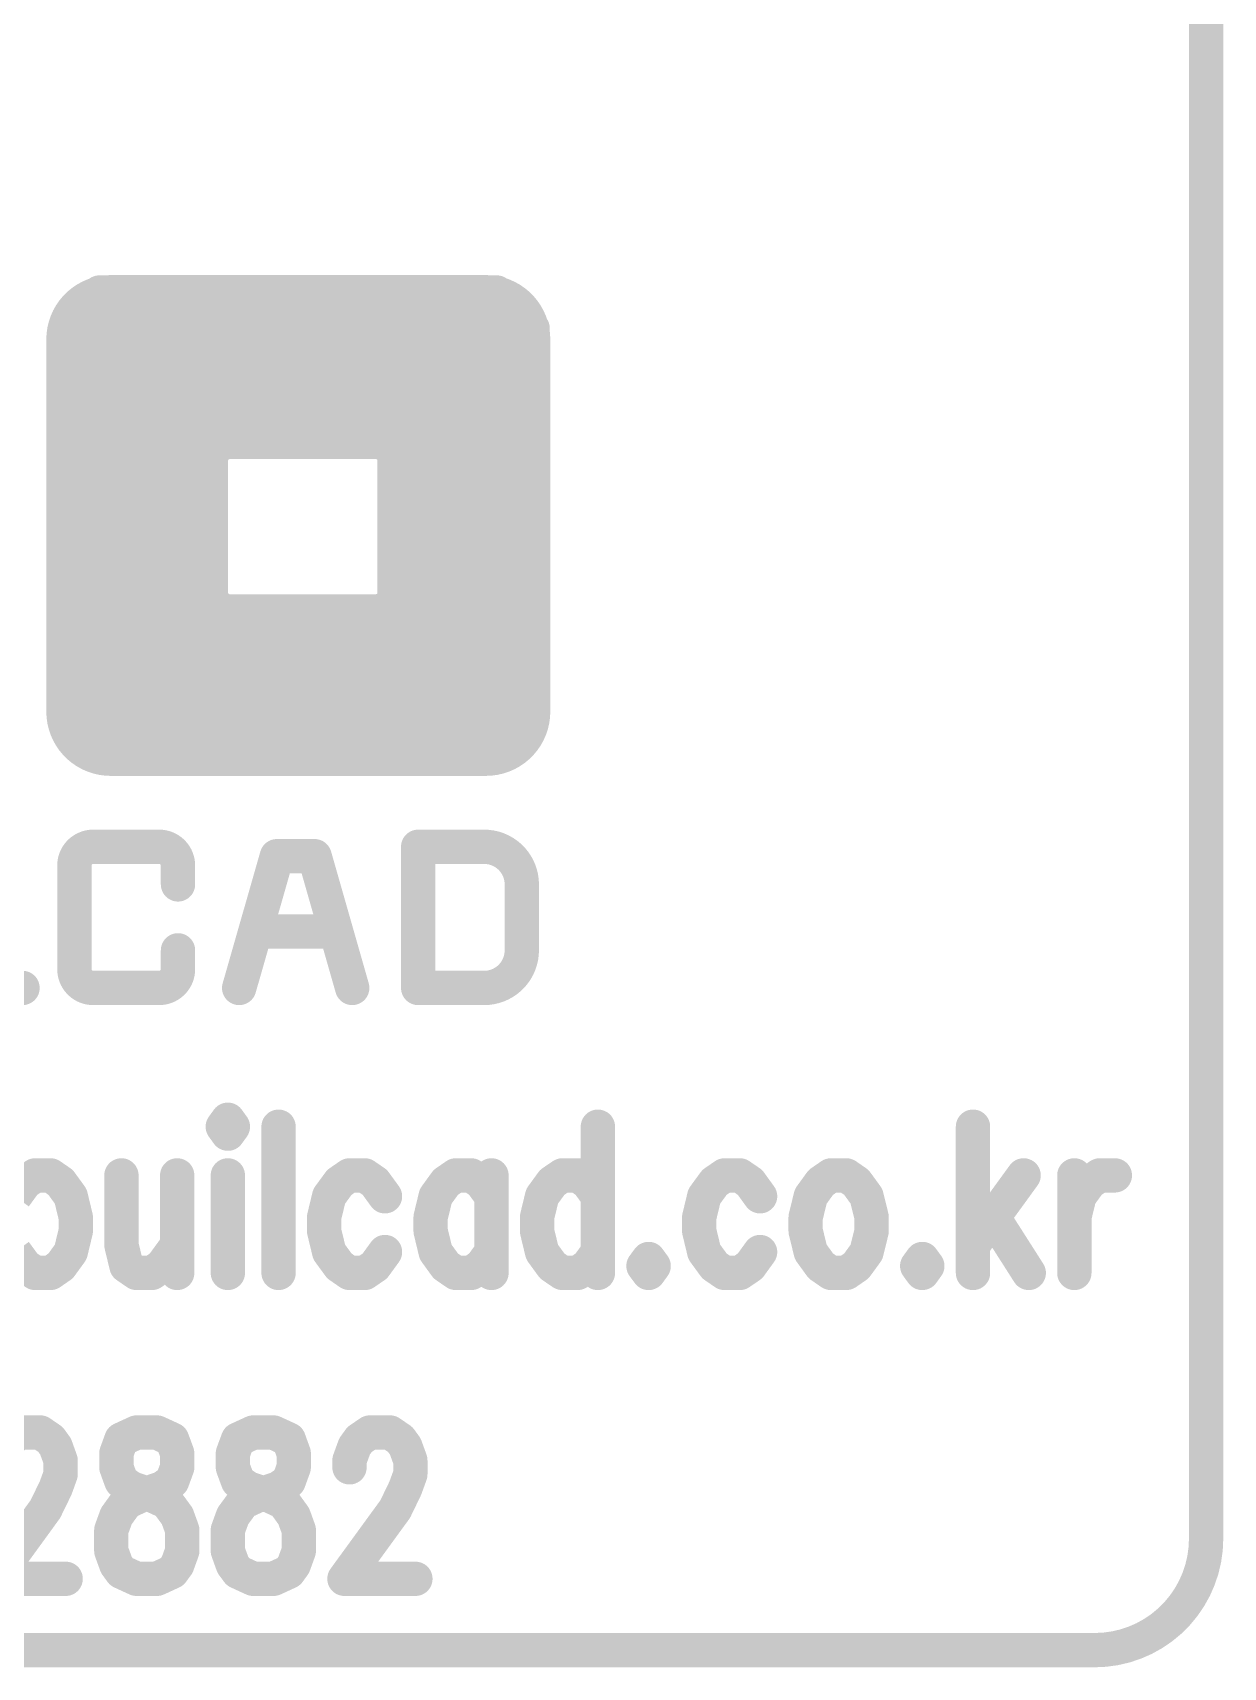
# Model space of a CAD drawing. Extents: x 100 to 144.1, y 92.1 to 144.1.
# Drawn here: x 124.53 to 128, y 92.1 to 96.867 of the extents above; entities that cross this region are included whole.
import ezdxf

# ---------------------------------------------------------------- set-up
doc = ezdxf.new("R2010")
doc.units = 0
doc.layers.get('0').update_dxf_attribs({"linetype": 'CONTINUOUS'})
doc.layers.add('MASK-BOTTOM_PHO', color=5, linetype='CONTINUOUS')
doc.layers.add('SILK-BOTTOM_PHO', color=14, linetype='CONTINUOUS')

# ---------------------------------------------------------------- blocks, each defined once
blk = doc.blocks.new('ROUND_1')
at = {"const_width": 0.050038}
blk.add_lwpolyline([(-0.025018, 0, 1), (0.025018, 0, 1)], format="xyb", close=True, dxfattribs=at)

msp = doc.modelspace()

# ---------------------------------------------------------------- linework, layer by layer
at = {"layer": 'MASK-BOTTOM_PHO', "const_width": 0.100076}
for points in [[(127.94996, 92.47505), (127.94996, 97.024952)], [(124.724668, 96.109282), (125.8824, 96.109282)], [(124.75718, 96.110044), (125.851158, 96.110044)], [(124.68987, 96.074484), (125.92812, 96.074484)], [(124.655072, 96.039432), (125.955552, 96.039432)], [(124.619766, 94.88678), (124.619766, 95.972884)], [(124.62002, 95.969836), (125.987048, 95.969836)], [(124.655072, 96.004634), (125.987048, 96.004634)], [(125.988572, 95.972884), (125.988572, 94.88678)], [(124.62002, 95.934784), (125.987048, 95.934784)], [(124.62002, 95.899986), (125.987048, 95.899986)], [(124.62002, 95.865188), (125.987048, 95.865188)], [(124.62002, 95.83039), (125.987048, 95.83039)], [(124.62002, 95.795338), (125.987048, 95.795338)], [(124.62002, 95.76054), (125.987048, 95.76054)], [(124.62002, 95.725742), (125.987048, 95.725742)], [(124.62002, 95.690944), (125.987048, 95.690944)], [(125.104398, 95.673418), (125.530102, 95.673418)], [(124.62002, 95.655892), (125.04547, 95.655892)], [(125.596396, 95.655892), (125.987048, 95.655892)], [(124.62002, 95.621094), (125.04547, 95.621094)], [(124.62002, 95.586296), (125.04547, 95.586296)], [(125.049534, 95.234252), (125.049534, 95.618554)], [(125.584966, 95.618554), (125.584966, 95.234252)], [(125.596396, 95.621094), (125.987048, 95.621094)], [(125.596396, 95.586296), (125.987048, 95.586296)], [(124.62002, 95.551244), (125.04547, 95.551244)], [(125.596396, 95.551244), (125.987048, 95.551244)], [(124.62002, 95.516446), (125.04547, 95.516446)], [(125.596396, 95.516446), (125.987048, 95.516446)], [(124.62002, 95.481648), (125.04547, 95.481648)], [(124.62002, 95.44685), (125.04547, 95.44685)], [(125.596396, 95.481648), (125.987048, 95.481648)], [(125.596396, 95.44685), (125.987048, 95.44685)], [(124.62002, 95.411798), (125.04547, 95.411798)], [(125.596396, 95.411798), (125.987048, 95.411798)], [(124.62002, 95.377), (125.04547, 95.377)], [(124.62002, 95.342202), (125.04547, 95.342202)], [(125.596396, 95.377), (125.987048, 95.377)], [(125.596396, 95.342202), (125.987048, 95.342202)], [(124.62002, 95.30715), (125.04547, 95.30715)], [(125.596396, 95.30715), (125.987048, 95.30715)], [(124.62002, 95.272352), (125.04547, 95.272352)], [(125.596396, 95.272352), (125.987048, 95.272352)], [(124.62002, 95.237554), (125.04547, 95.237554)], [(124.62002, 95.202756), (125.04547, 95.202756)], [(125.596396, 95.237554), (125.987048, 95.237554)], [(125.596396, 95.202756), (125.987048, 95.202756)], [(124.62002, 95.167704), (125.987048, 95.167704)], [(125.530102, 95.179388), (125.104398, 95.179388)], [(124.62002, 95.132906), (125.987048, 95.132906)], [(124.62002, 95.098108), (125.987048, 95.098108)], [(124.62002, 95.063056), (125.987048, 95.063056)], [(124.62002, 95.028258), (125.987048, 95.028258)], [(124.62002, 94.99346), (125.987048, 94.99346)], [(124.62002, 94.958662), (125.987048, 94.958662)], [(124.62002, 94.92361), (125.987048, 94.92361)], [(124.62002, 94.888812), (125.987048, 94.888812)], [(124.655072, 94.854014), (125.974856, 94.854014)], [(124.655072, 94.819216), (125.95225, 94.819216)], [(124.68987, 94.784164), (125.925326, 94.784164)], [(125.851158, 94.74962), (124.75718, 94.74962)], [(124.75972, 94.749366), (125.848618, 94.749366)], [(124.898658, 94.492826), (124.70638, 94.492826)], [(125.653546, 94.27337), (125.653546, 94.492826)], [(125.653546, 94.492826), (125.845824, 94.492826)], [(124.651516, 94.437962), (124.651516, 94.135956)], [(124.953522, 94.383098), (124.953522, 94.437962)], [(125.13183, 94.081092), (125.241812, 94.465394)], [(125.241812, 94.465394), (125.35154, 94.465394)], [(125.35154, 94.465394), (125.461268, 94.081092)], [(125.955552, 94.383098), (125.955552, 94.19082)], [(125.406404, 94.245684), (125.186948, 94.245684)], [(125.653546, 94.081092), (125.653546, 94.27337)], [(124.953522, 94.135956), (124.953522, 94.19082)], [(124.239528, 94.081092), (124.500386, 94.081092)], [(124.70638, 94.081092), (124.898658, 94.081092)], [(125.845824, 94.081092), (125.653546, 94.081092)], [(125.09881, 93.69679), (125.084078, 93.67647)], [(125.084078, 93.67647), (125.09881, 93.65615)], [(125.113542, 93.67647), (125.09881, 93.69679)], [(125.09881, 93.65615), (125.113542, 93.67647)], [(125.246638, 93.67647), (125.246638, 93.250004)], [(126.177294, 93.67647), (126.177294, 93.250004)], [(127.27051, 93.67647), (127.27051, 93.250004)], [(124.53747, 93.534484), (124.508006, 93.514164)], [(124.58192, 93.534484), (124.53747, 93.534484)], [(124.611384, 93.514164), (124.58192, 93.534484)], [(124.788676, 93.534484), (124.788676, 93.331284)], [(124.951236, 93.534484), (124.951236, 93.250004)], [(125.09881, 93.534484), (125.09881, 93.250004)], [(125.453394, 93.534484), (125.42393, 93.514164)], [(125.497844, 93.534484), (125.453394, 93.534484)], [(125.527308, 93.514164), (125.497844, 93.534484)], [(125.763528, 93.534484), (125.734064, 93.514164)], [(125.807978, 93.534484), (125.763528, 93.534484)], [(125.837442, 93.514164), (125.807978, 93.534484)], [(125.86716, 93.534484), (125.86716, 93.250004)], [(126.073916, 93.534484), (126.044198, 93.514164)], [(126.118112, 93.534484), (126.073916, 93.534484)], [(126.14783, 93.514164), (126.118112, 93.534484)], [(126.54661, 93.534484), (126.517146, 93.514164)], [(126.590806, 93.534484), (126.54661, 93.534484)], [(126.620524, 93.514164), (126.590806, 93.534484)], [(126.856744, 93.534484), (126.82728, 93.514164)], [(126.901194, 93.534484), (126.856744, 93.534484)], [(126.930658, 93.514164), (126.901194, 93.534484)], [(127.418084, 93.534484), (127.27051, 93.331284)], [(127.565912, 93.534484), (127.565912, 93.250004)], [(127.610108, 93.514164), (127.639826, 93.534484)], [(127.639826, 93.534484), (127.684022, 93.534484)], [(124.508006, 93.514164), (124.478288, 93.473524)], [(124.640848, 93.473524), (124.611384, 93.514164)], [(125.42393, 93.514164), (125.394212, 93.473524)], [(125.556772, 93.473524), (125.527308, 93.514164)], [(125.734064, 93.514164), (125.7046, 93.473524)], [(125.86716, 93.473524), (125.837442, 93.514164)], [(126.044198, 93.514164), (126.014734, 93.473524)], [(126.177294, 93.473524), (126.14783, 93.514164)], [(126.517146, 93.514164), (126.487428, 93.473524)], [(126.649988, 93.473524), (126.620524, 93.514164)], [(126.82728, 93.514164), (126.797816, 93.473524)], [(126.960122, 93.473524), (126.930658, 93.514164)], [(127.580644, 93.473524), (127.610108, 93.514164)], [(124.65558, 93.412564), (124.640848, 93.473524)], [(125.394212, 93.473524), (125.37948, 93.412564)], [(125.7046, 93.473524), (125.689868, 93.412564)], [(126.014734, 93.473524), (126.000002, 93.412564)], [(126.487428, 93.473524), (126.472696, 93.412564)], [(126.797816, 93.473524), (126.78283, 93.412564)], [(126.975108, 93.412564), (126.960122, 93.473524)], [(127.565912, 93.412564), (127.580644, 93.473524)], [(124.65558, 93.371924), (124.65558, 93.412564)], [(125.37948, 93.412564), (125.37948, 93.371924)], [(125.689868, 93.412564), (125.689868, 93.371924)], [(126.000002, 93.412564), (126.000002, 93.371924)], [(126.472696, 93.412564), (126.472696, 93.371924)], [(126.78283, 93.412564), (126.78283, 93.371924)], [(126.975108, 93.371924), (126.975108, 93.412564)], [(127.329438, 93.412564), (127.43307, 93.250004)], [(124.640848, 93.310964), (124.65558, 93.371924)], [(125.37948, 93.371924), (125.394212, 93.310964)], [(125.689868, 93.371924), (125.7046, 93.310964)], [(126.000002, 93.371924), (126.014734, 93.310964)], [(126.472696, 93.371924), (126.487428, 93.310964)], [(126.78283, 93.371924), (126.797816, 93.310964)], [(126.960122, 93.310964), (126.975108, 93.371924)], [(124.478288, 93.310964), (124.508006, 93.270324)], [(124.611384, 93.270324), (124.640848, 93.310964)], [(124.788676, 93.331284), (124.803408, 93.270324)], [(124.906786, 93.270324), (124.951236, 93.331284)], [(125.394212, 93.310964), (125.42393, 93.270324)], [(125.527308, 93.270324), (125.556772, 93.310964)], [(125.7046, 93.310964), (125.734064, 93.270324)], [(125.837442, 93.270324), (125.86716, 93.310964)], [(126.014734, 93.310964), (126.044198, 93.270324)], [(126.14783, 93.270324), (126.177294, 93.310964)], [(126.325122, 93.290644), (126.310136, 93.270324)], [(126.339854, 93.270324), (126.325122, 93.290644)], [(126.487428, 93.310964), (126.517146, 93.270324)], [(126.620524, 93.270324), (126.649988, 93.310964)], [(126.797816, 93.310964), (126.82728, 93.270324)], [(126.930658, 93.270324), (126.960122, 93.310964)], [(127.122682, 93.290644), (127.10795, 93.270324)], [(127.137414, 93.270324), (127.122682, 93.290644)], [(124.508006, 93.270324), (124.53747, 93.250004)], [(124.53747, 93.250004), (124.58192, 93.250004)], [(124.58192, 93.250004), (124.611384, 93.270324)], [(124.803408, 93.270324), (124.832872, 93.250004)], [(124.832872, 93.250004), (124.877322, 93.250004)], [(124.877322, 93.250004), (124.906786, 93.270324)], [(125.42393, 93.270324), (125.453394, 93.250004)], [(125.453394, 93.250004), (125.497844, 93.250004)], [(125.497844, 93.250004), (125.527308, 93.270324)], [(125.734064, 93.270324), (125.763528, 93.250004)], [(125.763528, 93.250004), (125.807978, 93.250004)], [(125.807978, 93.250004), (125.837442, 93.270324)], [(126.044198, 93.270324), (126.073916, 93.250004)], [(126.073916, 93.250004), (126.118112, 93.250004)], [(126.118112, 93.250004), (126.14783, 93.270324)], [(126.310136, 93.270324), (126.325122, 93.250004)], [(126.325122, 93.250004), (126.339854, 93.270324)], [(126.517146, 93.270324), (126.54661, 93.250004)], [(126.54661, 93.250004), (126.590806, 93.250004)], [(126.590806, 93.250004), (126.620524, 93.270324)], [(126.82728, 93.270324), (126.856744, 93.250004)], [(126.856744, 93.250004), (126.901194, 93.250004)], [(126.901194, 93.250004), (126.930658, 93.270324)], [(127.10795, 93.270324), (127.122682, 93.250004)], [(127.122682, 93.250004), (127.137414, 93.270324)], [(124.463556, 92.764356), (124.493274, 92.784676)], [(124.493274, 92.784676), (124.552202, 92.784676)], [(124.552202, 92.784676), (124.58192, 92.764356)], [(124.832872, 92.784676), (124.788676, 92.764356)], [(124.892054, 92.784676), (124.832872, 92.784676)], [(124.93625, 92.764356), (124.892054, 92.784676)], [(125.172724, 92.784676), (125.128528, 92.764356)], [(125.231906, 92.784676), (125.172724, 92.784676)], [(125.276102, 92.764356), (125.231906, 92.784676)], [(125.482858, 92.764356), (125.512576, 92.784676)], [(125.512576, 92.784676), (125.571504, 92.784676)], [(125.571504, 92.784676), (125.601222, 92.764356)], [(124.58192, 92.764356), (124.596652, 92.744036)], [(124.596652, 92.744036), (124.611384, 92.703396)], [(124.788676, 92.764356), (124.773944, 92.723716)], [(124.773944, 92.723716), (124.773944, 92.683076)], [(124.951236, 92.723716), (124.93625, 92.764356)], [(124.951236, 92.683076), (124.951236, 92.723716)], [(125.128528, 92.764356), (125.113542, 92.723716)], [(125.113542, 92.723716), (125.113542, 92.683076)], [(125.290834, 92.723716), (125.276102, 92.764356)], [(125.290834, 92.683076), (125.290834, 92.723716)], [(125.453394, 92.703396), (125.468126, 92.744036)], [(125.468126, 92.744036), (125.482858, 92.764356)], [(125.601222, 92.764356), (125.615954, 92.744036)], [(125.615954, 92.744036), (125.630686, 92.703396)], [(124.611384, 92.703396), (124.611384, 92.662756)], [(124.773944, 92.683076), (124.788676, 92.642436)], [(124.93625, 92.642436), (124.951236, 92.683076)], [(125.113542, 92.683076), (125.128528, 92.642436)], [(125.276102, 92.642436), (125.290834, 92.683076)], [(125.453394, 92.683076), (125.453394, 92.703396)], [(125.630686, 92.703396), (125.630686, 92.662756)], [(124.596652, 92.622116), (124.566934, 92.561156)], [(124.611384, 92.662756), (124.596652, 92.622116)], [(124.788676, 92.642436), (124.81814, 92.622116)], [(124.81814, 92.622116), (124.877322, 92.601796)], [(124.847604, 92.601796), (124.906786, 92.622116)], [(124.906786, 92.622116), (124.93625, 92.642436)], [(125.128528, 92.642436), (125.157992, 92.622116)], [(125.157992, 92.622116), (125.21692, 92.601796)], [(125.187456, 92.601796), (125.246638, 92.622116)], [(125.246638, 92.622116), (125.276102, 92.642436)], [(125.615954, 92.622116), (125.58649, 92.561156)], [(125.630686, 92.662756), (125.615954, 92.622116)], [(124.773944, 92.540836), (124.803408, 92.581476)], [(124.803408, 92.581476), (124.847604, 92.601796)], [(124.877322, 92.601796), (124.921518, 92.581476)], [(124.921518, 92.581476), (124.951236, 92.540836)], [(125.113542, 92.540836), (125.14326, 92.581476)], [(125.14326, 92.581476), (125.187456, 92.601796)], [(125.21692, 92.601796), (125.26137, 92.581476)], [(125.26137, 92.581476), (125.290834, 92.540836)], [(124.566934, 92.561156), (124.41936, 92.357956)], [(124.759212, 92.500196), (124.773944, 92.540836)], [(124.951236, 92.540836), (124.965968, 92.500196)], [(125.09881, 92.500196), (125.113542, 92.540836)], [(125.290834, 92.540836), (125.305566, 92.500196)], [(125.58649, 92.561156), (125.438662, 92.357956)], [(124.759212, 92.439236), (124.759212, 92.500196)], [(124.965968, 92.500196), (124.965968, 92.439236)], [(125.09881, 92.439236), (125.09881, 92.500196)], [(125.305566, 92.500196), (125.305566, 92.439236)], [(124.773944, 92.398596), (124.759212, 92.439236)], [(124.965968, 92.439236), (124.951236, 92.398596)], [(125.113542, 92.398596), (125.09881, 92.439236)], [(125.305566, 92.439236), (125.290834, 92.398596)], [(124.788676, 92.378276), (124.773944, 92.398596)], [(124.951236, 92.398596), (124.93625, 92.378276)], [(125.128528, 92.378276), (125.113542, 92.398596)], [(125.290834, 92.398596), (125.276102, 92.378276)], [(124.41936, 92.357956), (124.626116, 92.357956)], [(124.832872, 92.357956), (124.788676, 92.378276)], [(124.892054, 92.357956), (124.832872, 92.357956)], [(124.93625, 92.378276), (124.892054, 92.357956)], [(125.172724, 92.357956), (125.128528, 92.378276)], [(125.231906, 92.357956), (125.172724, 92.357956)], [(125.276102, 92.378276), (125.231906, 92.357956)], [(125.438662, 92.357956), (125.645418, 92.357956)], [(100.32492, 92.14993), (127.625094, 92.14993)]]:
    msp.add_lwpolyline(points, dxfattribs=at)
for points in [[(124.75718, 96.110044, 0.4142178), (124.619766, 95.972884)], [(125.988572, 95.972884, 0.4142178), (125.851158, 96.110044)], [(125.104398, 95.673418, 0.4142136), (125.049534, 95.618554)], [(125.584966, 95.618554, 0.4142136), (125.530102, 95.673418)], [(125.049534, 95.234252, 0.4142136), (125.104398, 95.179388)], [(125.530102, 95.179388, 0.4142136), (125.584966, 95.234252)], [(124.619766, 94.88678, 0.4142178), (124.75718, 94.74962)], [(125.851158, 94.74962, 0.4142178), (125.988572, 94.88678)], [(124.70638, 94.492826, 0.4142136), (124.651516, 94.437962)], [(124.953522, 94.437962, 0.4142136), (124.898658, 94.492826)], [(125.955552, 94.383098, 0.4142136), (125.845824, 94.492826)], [(125.845824, 94.081092, 0.4142136), (125.955552, 94.19082)], [(124.651516, 94.135956, 0.4142136), (124.70638, 94.081092)], [(124.898658, 94.081092, 0.4142136), (124.953522, 94.135956)], [(127.625094, 92.14993, 0.4142154), (127.94996, 92.47505)]]:
    msp.add_lwpolyline(points, format="xyb", dxfattribs=at)
at = {"layer": 'SILK-BOTTOM_PHO', "const_width": 0.100076}
for points in [[(127.94996, 92.47505), (127.94996, 97.024952)], [(124.724668, 96.109282), (125.8824, 96.109282)], [(124.75718, 96.110044), (125.851158, 96.110044)], [(124.68987, 96.074484), (125.92812, 96.074484)], [(124.655072, 96.039432), (125.955552, 96.039432)], [(124.619766, 94.88678), (124.619766, 95.972884)], [(124.62002, 95.969836), (125.987048, 95.969836)], [(124.655072, 96.004634), (125.987048, 96.004634)], [(125.988572, 95.972884), (125.988572, 94.88678)], [(124.62002, 95.934784), (125.987048, 95.934784)], [(124.62002, 95.899986), (125.987048, 95.899986)], [(124.62002, 95.865188), (125.987048, 95.865188)], [(124.62002, 95.83039), (125.987048, 95.83039)], [(124.62002, 95.795338), (125.987048, 95.795338)], [(124.62002, 95.76054), (125.987048, 95.76054)], [(124.62002, 95.725742), (125.987048, 95.725742)], [(124.62002, 95.690944), (125.987048, 95.690944)], [(125.104398, 95.673418), (125.530102, 95.673418)], [(124.62002, 95.655892), (125.04547, 95.655892)], [(125.596396, 95.655892), (125.987048, 95.655892)], [(124.62002, 95.621094), (125.04547, 95.621094)], [(124.62002, 95.586296), (125.04547, 95.586296)], [(125.049534, 95.234252), (125.049534, 95.618554)], [(125.584966, 95.618554), (125.584966, 95.234252)], [(125.596396, 95.621094), (125.987048, 95.621094)], [(125.596396, 95.586296), (125.987048, 95.586296)], [(124.62002, 95.551244), (125.04547, 95.551244)], [(125.596396, 95.551244), (125.987048, 95.551244)], [(124.62002, 95.516446), (125.04547, 95.516446)], [(125.596396, 95.516446), (125.987048, 95.516446)], [(124.62002, 95.481648), (125.04547, 95.481648)], [(124.62002, 95.44685), (125.04547, 95.44685)], [(125.596396, 95.481648), (125.987048, 95.481648)], [(125.596396, 95.44685), (125.987048, 95.44685)], [(124.62002, 95.411798), (125.04547, 95.411798)], [(125.596396, 95.411798), (125.987048, 95.411798)], [(124.62002, 95.377), (125.04547, 95.377)], [(124.62002, 95.342202), (125.04547, 95.342202)], [(125.596396, 95.377), (125.987048, 95.377)], [(125.596396, 95.342202), (125.987048, 95.342202)], [(124.62002, 95.30715), (125.04547, 95.30715)], [(125.596396, 95.30715), (125.987048, 95.30715)], [(124.62002, 95.272352), (125.04547, 95.272352)], [(125.596396, 95.272352), (125.987048, 95.272352)], [(124.62002, 95.237554), (125.04547, 95.237554)], [(124.62002, 95.202756), (125.04547, 95.202756)], [(125.596396, 95.237554), (125.987048, 95.237554)], [(125.596396, 95.202756), (125.987048, 95.202756)], [(124.62002, 95.167704), (125.987048, 95.167704)], [(125.530102, 95.179388), (125.104398, 95.179388)], [(124.62002, 95.132906), (125.987048, 95.132906)], [(124.62002, 95.098108), (125.987048, 95.098108)], [(124.62002, 95.063056), (125.987048, 95.063056)], [(124.62002, 95.028258), (125.987048, 95.028258)], [(124.62002, 94.99346), (125.987048, 94.99346)], [(124.62002, 94.958662), (125.987048, 94.958662)], [(124.62002, 94.92361), (125.987048, 94.92361)], [(124.62002, 94.888812), (125.987048, 94.888812)], [(124.655072, 94.854014), (125.974856, 94.854014)], [(124.655072, 94.819216), (125.95225, 94.819216)], [(124.68987, 94.784164), (125.925326, 94.784164)], [(125.851158, 94.74962), (124.75718, 94.74962)], [(124.75972, 94.749366), (125.848618, 94.749366)], [(124.898658, 94.492826), (124.70638, 94.492826)], [(125.653546, 94.27337), (125.653546, 94.492826)], [(125.653546, 94.492826), (125.845824, 94.492826)], [(124.651516, 94.437962), (124.651516, 94.135956)], [(124.953522, 94.383098), (124.953522, 94.437962)], [(125.13183, 94.081092), (125.241812, 94.465394)], [(125.241812, 94.465394), (125.35154, 94.465394)], [(125.35154, 94.465394), (125.461268, 94.081092)], [(125.955552, 94.383098), (125.955552, 94.19082)], [(125.406404, 94.245684), (125.186948, 94.245684)], [(125.653546, 94.081092), (125.653546, 94.27337)], [(124.953522, 94.135956), (124.953522, 94.19082)], [(124.239528, 94.081092), (124.500386, 94.081092)], [(124.70638, 94.081092), (124.898658, 94.081092)], [(125.845824, 94.081092), (125.653546, 94.081092)], [(125.09881, 93.69679), (125.084078, 93.67647)], [(125.084078, 93.67647), (125.09881, 93.65615)], [(125.113542, 93.67647), (125.09881, 93.69679)], [(125.09881, 93.65615), (125.113542, 93.67647)], [(125.246638, 93.67647), (125.246638, 93.250004)], [(126.177294, 93.67647), (126.177294, 93.250004)], [(127.27051, 93.67647), (127.27051, 93.250004)], [(124.53747, 93.534484), (124.508006, 93.514164)], [(124.58192, 93.534484), (124.53747, 93.534484)], [(124.611384, 93.514164), (124.58192, 93.534484)], [(124.788676, 93.534484), (124.788676, 93.331284)], [(124.951236, 93.534484), (124.951236, 93.250004)], [(125.09881, 93.534484), (125.09881, 93.250004)], [(125.453394, 93.534484), (125.42393, 93.514164)], [(125.497844, 93.534484), (125.453394, 93.534484)], [(125.527308, 93.514164), (125.497844, 93.534484)], [(125.763528, 93.534484), (125.734064, 93.514164)], [(125.807978, 93.534484), (125.763528, 93.534484)], [(125.837442, 93.514164), (125.807978, 93.534484)], [(125.86716, 93.534484), (125.86716, 93.250004)], [(126.073916, 93.534484), (126.044198, 93.514164)], [(126.118112, 93.534484), (126.073916, 93.534484)], [(126.14783, 93.514164), (126.118112, 93.534484)], [(126.54661, 93.534484), (126.517146, 93.514164)], [(126.590806, 93.534484), (126.54661, 93.534484)], [(126.620524, 93.514164), (126.590806, 93.534484)], [(126.856744, 93.534484), (126.82728, 93.514164)], [(126.901194, 93.534484), (126.856744, 93.534484)], [(126.930658, 93.514164), (126.901194, 93.534484)], [(127.418084, 93.534484), (127.27051, 93.331284)], [(127.565912, 93.534484), (127.565912, 93.250004)], [(127.610108, 93.514164), (127.639826, 93.534484)], [(127.639826, 93.534484), (127.684022, 93.534484)], [(124.508006, 93.514164), (124.478288, 93.473524)], [(124.640848, 93.473524), (124.611384, 93.514164)], [(125.42393, 93.514164), (125.394212, 93.473524)], [(125.556772, 93.473524), (125.527308, 93.514164)], [(125.734064, 93.514164), (125.7046, 93.473524)], [(125.86716, 93.473524), (125.837442, 93.514164)], [(126.044198, 93.514164), (126.014734, 93.473524)], [(126.177294, 93.473524), (126.14783, 93.514164)], [(126.517146, 93.514164), (126.487428, 93.473524)], [(126.649988, 93.473524), (126.620524, 93.514164)], [(126.82728, 93.514164), (126.797816, 93.473524)], [(126.960122, 93.473524), (126.930658, 93.514164)], [(127.580644, 93.473524), (127.610108, 93.514164)], [(124.65558, 93.412564), (124.640848, 93.473524)], [(125.394212, 93.473524), (125.37948, 93.412564)], [(125.7046, 93.473524), (125.689868, 93.412564)], [(126.014734, 93.473524), (126.000002, 93.412564)], [(126.487428, 93.473524), (126.472696, 93.412564)], [(126.797816, 93.473524), (126.78283, 93.412564)], [(126.975108, 93.412564), (126.960122, 93.473524)], [(127.565912, 93.412564), (127.580644, 93.473524)], [(124.65558, 93.371924), (124.65558, 93.412564)], [(125.37948, 93.412564), (125.37948, 93.371924)], [(125.689868, 93.412564), (125.689868, 93.371924)], [(126.000002, 93.412564), (126.000002, 93.371924)], [(126.472696, 93.412564), (126.472696, 93.371924)], [(126.78283, 93.412564), (126.78283, 93.371924)], [(126.975108, 93.371924), (126.975108, 93.412564)], [(127.329438, 93.412564), (127.43307, 93.250004)], [(124.640848, 93.310964), (124.65558, 93.371924)], [(125.37948, 93.371924), (125.394212, 93.310964)], [(125.689868, 93.371924), (125.7046, 93.310964)], [(126.000002, 93.371924), (126.014734, 93.310964)], [(126.472696, 93.371924), (126.487428, 93.310964)], [(126.78283, 93.371924), (126.797816, 93.310964)], [(126.960122, 93.310964), (126.975108, 93.371924)], [(124.478288, 93.310964), (124.508006, 93.270324)], [(124.611384, 93.270324), (124.640848, 93.310964)], [(124.788676, 93.331284), (124.803408, 93.270324)], [(124.906786, 93.270324), (124.951236, 93.331284)], [(125.394212, 93.310964), (125.42393, 93.270324)], [(125.527308, 93.270324), (125.556772, 93.310964)], [(125.7046, 93.310964), (125.734064, 93.270324)], [(125.837442, 93.270324), (125.86716, 93.310964)], [(126.014734, 93.310964), (126.044198, 93.270324)], [(126.14783, 93.270324), (126.177294, 93.310964)], [(126.325122, 93.290644), (126.310136, 93.270324)], [(126.339854, 93.270324), (126.325122, 93.290644)], [(126.487428, 93.310964), (126.517146, 93.270324)], [(126.620524, 93.270324), (126.649988, 93.310964)], [(126.797816, 93.310964), (126.82728, 93.270324)], [(126.930658, 93.270324), (126.960122, 93.310964)], [(127.122682, 93.290644), (127.10795, 93.270324)], [(127.137414, 93.270324), (127.122682, 93.290644)], [(124.508006, 93.270324), (124.53747, 93.250004)], [(124.53747, 93.250004), (124.58192, 93.250004)], [(124.58192, 93.250004), (124.611384, 93.270324)], [(124.803408, 93.270324), (124.832872, 93.250004)], [(124.832872, 93.250004), (124.877322, 93.250004)], [(124.877322, 93.250004), (124.906786, 93.270324)], [(125.42393, 93.270324), (125.453394, 93.250004)], [(125.453394, 93.250004), (125.497844, 93.250004)], [(125.497844, 93.250004), (125.527308, 93.270324)], [(125.734064, 93.270324), (125.763528, 93.250004)], [(125.763528, 93.250004), (125.807978, 93.250004)], [(125.807978, 93.250004), (125.837442, 93.270324)], [(126.044198, 93.270324), (126.073916, 93.250004)], [(126.073916, 93.250004), (126.118112, 93.250004)], [(126.118112, 93.250004), (126.14783, 93.270324)], [(126.310136, 93.270324), (126.325122, 93.250004)], [(126.325122, 93.250004), (126.339854, 93.270324)], [(126.517146, 93.270324), (126.54661, 93.250004)], [(126.54661, 93.250004), (126.590806, 93.250004)], [(126.590806, 93.250004), (126.620524, 93.270324)], [(126.82728, 93.270324), (126.856744, 93.250004)], [(126.856744, 93.250004), (126.901194, 93.250004)], [(126.901194, 93.250004), (126.930658, 93.270324)], [(127.10795, 93.270324), (127.122682, 93.250004)], [(127.122682, 93.250004), (127.137414, 93.270324)], [(124.463556, 92.764356), (124.493274, 92.784676)], [(124.493274, 92.784676), (124.552202, 92.784676)], [(124.552202, 92.784676), (124.58192, 92.764356)], [(124.832872, 92.784676), (124.788676, 92.764356)], [(124.892054, 92.784676), (124.832872, 92.784676)], [(124.93625, 92.764356), (124.892054, 92.784676)], [(125.172724, 92.784676), (125.128528, 92.764356)], [(125.231906, 92.784676), (125.172724, 92.784676)], [(125.276102, 92.764356), (125.231906, 92.784676)], [(125.482858, 92.764356), (125.512576, 92.784676)], [(125.512576, 92.784676), (125.571504, 92.784676)], [(125.571504, 92.784676), (125.601222, 92.764356)], [(124.58192, 92.764356), (124.596652, 92.744036)], [(124.596652, 92.744036), (124.611384, 92.703396)], [(124.788676, 92.764356), (124.773944, 92.723716)], [(124.773944, 92.723716), (124.773944, 92.683076)], [(124.951236, 92.723716), (124.93625, 92.764356)], [(124.951236, 92.683076), (124.951236, 92.723716)], [(125.128528, 92.764356), (125.113542, 92.723716)], [(125.113542, 92.723716), (125.113542, 92.683076)], [(125.290834, 92.723716), (125.276102, 92.764356)], [(125.290834, 92.683076), (125.290834, 92.723716)], [(125.453394, 92.703396), (125.468126, 92.744036)], [(125.468126, 92.744036), (125.482858, 92.764356)], [(125.601222, 92.764356), (125.615954, 92.744036)], [(125.615954, 92.744036), (125.630686, 92.703396)], [(124.611384, 92.703396), (124.611384, 92.662756)], [(124.773944, 92.683076), (124.788676, 92.642436)], [(124.93625, 92.642436), (124.951236, 92.683076)], [(125.113542, 92.683076), (125.128528, 92.642436)], [(125.276102, 92.642436), (125.290834, 92.683076)], [(125.453394, 92.683076), (125.453394, 92.703396)], [(125.630686, 92.703396), (125.630686, 92.662756)], [(124.596652, 92.622116), (124.566934, 92.561156)], [(124.611384, 92.662756), (124.596652, 92.622116)], [(124.788676, 92.642436), (124.81814, 92.622116)], [(124.81814, 92.622116), (124.877322, 92.601796)], [(124.847604, 92.601796), (124.906786, 92.622116)], [(124.906786, 92.622116), (124.93625, 92.642436)], [(125.128528, 92.642436), (125.157992, 92.622116)], [(125.157992, 92.622116), (125.21692, 92.601796)], [(125.187456, 92.601796), (125.246638, 92.622116)], [(125.246638, 92.622116), (125.276102, 92.642436)], [(125.615954, 92.622116), (125.58649, 92.561156)], [(125.630686, 92.662756), (125.615954, 92.622116)], [(124.773944, 92.540836), (124.803408, 92.581476)], [(124.803408, 92.581476), (124.847604, 92.601796)], [(124.877322, 92.601796), (124.921518, 92.581476)], [(124.921518, 92.581476), (124.951236, 92.540836)], [(125.113542, 92.540836), (125.14326, 92.581476)], [(125.14326, 92.581476), (125.187456, 92.601796)], [(125.21692, 92.601796), (125.26137, 92.581476)], [(125.26137, 92.581476), (125.290834, 92.540836)], [(124.566934, 92.561156), (124.41936, 92.357956)], [(124.759212, 92.500196), (124.773944, 92.540836)], [(124.951236, 92.540836), (124.965968, 92.500196)], [(125.09881, 92.500196), (125.113542, 92.540836)], [(125.290834, 92.540836), (125.305566, 92.500196)], [(125.58649, 92.561156), (125.438662, 92.357956)], [(124.759212, 92.439236), (124.759212, 92.500196)], [(124.965968, 92.500196), (124.965968, 92.439236)], [(125.09881, 92.439236), (125.09881, 92.500196)], [(125.305566, 92.500196), (125.305566, 92.439236)], [(124.773944, 92.398596), (124.759212, 92.439236)], [(124.965968, 92.439236), (124.951236, 92.398596)], [(125.113542, 92.398596), (125.09881, 92.439236)], [(125.305566, 92.439236), (125.290834, 92.398596)], [(124.788676, 92.378276), (124.773944, 92.398596)], [(124.951236, 92.398596), (124.93625, 92.378276)], [(125.128528, 92.378276), (125.113542, 92.398596)], [(125.290834, 92.398596), (125.276102, 92.378276)], [(124.41936, 92.357956), (124.626116, 92.357956)], [(124.832872, 92.357956), (124.788676, 92.378276)], [(124.892054, 92.357956), (124.832872, 92.357956)], [(124.93625, 92.378276), (124.892054, 92.357956)], [(125.172724, 92.357956), (125.128528, 92.378276)], [(125.231906, 92.357956), (125.172724, 92.357956)], [(125.276102, 92.378276), (125.231906, 92.357956)], [(125.438662, 92.357956), (125.645418, 92.357956)], [(100.32492, 92.14993), (127.625094, 92.14993)]]:
    msp.add_lwpolyline(points, dxfattribs=at)
for points in [[(124.75718, 96.110044, 0.4142178), (124.619766, 95.972884)], [(125.988572, 95.972884, 0.4142178), (125.851158, 96.110044)], [(125.104398, 95.673418, 0.4142136), (125.049534, 95.618554)], [(125.584966, 95.618554, 0.4142136), (125.530102, 95.673418)], [(125.049534, 95.234252, 0.4142136), (125.104398, 95.179388)], [(125.530102, 95.179388, 0.4142136), (125.584966, 95.234252)], [(124.619766, 94.88678, 0.4142178), (124.75718, 94.74962)], [(125.851158, 94.74962, 0.4142178), (125.988572, 94.88678)], [(124.70638, 94.492826, 0.4142136), (124.651516, 94.437962)], [(124.953522, 94.437962, 0.4142136), (124.898658, 94.492826)], [(125.955552, 94.383098, 0.4142136), (125.845824, 94.492826)], [(125.845824, 94.081092, 0.4142136), (125.955552, 94.19082)], [(124.651516, 94.135956, 0.4142136), (124.70638, 94.081092)], [(124.898658, 94.081092, 0.4142136), (124.953522, 94.135956)], [(127.625094, 92.14993, 0.4142154), (127.94996, 92.47505)]]:
    msp.add_lwpolyline(points, format="xyb", dxfattribs=at)

# ---------------------------------------------------------------- block references
at = {"layer": 'MASK-BOTTOM_PHO'}
for p in [(124.724668, 96.109282), (124.75718, 96.110044), (124.75718, 96.110044), (125.851158, 96.110044), (125.851158, 96.110044), (125.8824, 96.109282), (124.68987, 96.074484), (125.92812, 96.074484), (124.655072, 96.039432), (125.955552, 96.039432), (124.619766, 95.972884), (124.619766, 95.972884), (124.62002, 95.969836), (124.655072, 96.004634), (125.987048, 96.004634), (125.987048, 95.969836), (125.988572, 95.972884), (125.988572, 95.972884), (124.62002, 95.934784), (125.987048, 95.934784), (124.62002, 95.899986), (124.62002, 95.865188), (125.987048, 95.899986), (125.987048, 95.865188), (124.62002, 95.83039), (125.987048, 95.83039), (124.62002, 95.795338), (125.987048, 95.795338), (124.62002, 95.76054), (124.62002, 95.725742), (125.987048, 95.76054), (125.987048, 95.725742), (124.62002, 95.690944), (125.104398, 95.673418), (125.104398, 95.673418), (125.530102, 95.673418), (125.530102, 95.673418), (125.987048, 95.690944), (124.62002, 95.655892), (125.04547, 95.655892), (125.596396, 95.655892), (125.987048, 95.655892), (124.62002, 95.621094), (124.62002, 95.586296), (125.04547, 95.621094), (125.04547, 95.586296), (125.049534, 95.618554), (125.049534, 95.618554), (125.584966, 95.618554), (125.584966, 95.618554), (125.596396, 95.621094), (125.596396, 95.586296), (125.987048, 95.621094), (125.987048, 95.586296), (124.62002, 95.551244), (125.04547, 95.551244), (125.596396, 95.551244), (125.987048, 95.551244), (124.62002, 95.516446), (125.04547, 95.516446), (125.596396, 95.516446), (125.987048, 95.516446), (124.62002, 95.481648), (124.62002, 95.44685), (125.04547, 95.481648), (125.04547, 95.44685), (125.596396, 95.481648), (125.596396, 95.44685), (125.987048, 95.481648), (125.987048, 95.44685), (124.62002, 95.411798), (125.04547, 95.411798), (125.596396, 95.411798), (125.987048, 95.411798), (124.62002, 95.377), (124.62002, 95.342202), (125.04547, 95.377), (125.04547, 95.342202), (125.596396, 95.377), (125.596396, 95.342202), (125.987048, 95.377), (125.987048, 95.342202), (124.62002, 95.30715), (125.04547, 95.30715), (125.596396, 95.30715), (125.987048, 95.30715), (124.62002, 95.272352), (125.04547, 95.272352), (125.596396, 95.272352), (125.987048, 95.272352), (124.62002, 95.237554), (124.62002, 95.202756), (125.04547, 95.237554), (125.04547, 95.202756), (125.049534, 95.234252), (125.049534, 95.234252), (125.584966, 95.234252), (125.584966, 95.234252), (125.596396, 95.237554), (125.596396, 95.202756), (125.987048, 95.237554), (125.987048, 95.202756), (124.62002, 95.167704), (125.104398, 95.179388), (125.104398, 95.179388), (125.530102, 95.179388), (125.530102, 95.179388), (125.987048, 95.167704), (124.62002, 95.132906), (125.987048, 95.132906), (124.62002, 95.098108), (124.62002, 95.063056), (125.987048, 95.098108), (125.987048, 95.063056), (124.62002, 95.028258), (125.987048, 95.028258), (124.62002, 94.99346), (124.62002, 94.958662), (125.987048, 94.99346), (125.987048, 94.958662), (124.62002, 94.92361), (125.987048, 94.92361), (124.619766, 94.88678), (124.619766, 94.88678), (124.62002, 94.888812), (125.987048, 94.888812), (125.988572, 94.88678), (125.988572, 94.88678), (124.655072, 94.854014), (124.655072, 94.819216), (125.95225, 94.819216), (125.974856, 94.854014), (124.68987, 94.784164), (125.925326, 94.784164), (124.75718, 94.74962), (124.75718, 94.74962), (124.75972, 94.749366), (125.848618, 94.749366), (125.851158, 94.74962), (125.851158, 94.74962), (124.70638, 94.492826), (124.70638, 94.492826), (124.898658, 94.492826), (124.898658, 94.492826), (125.653546, 94.492826), (125.845824, 94.492826), (125.845824, 94.492826), (124.651516, 94.437962), (124.651516, 94.437962), (124.953522, 94.437962), (124.953522, 94.437962), (125.241812, 94.465394), (125.35154, 94.465394), (124.953522, 94.383098), (125.955552, 94.383098), (125.955552, 94.383098), (125.186948, 94.245684), (125.406404, 94.245684), (125.653546, 94.27337), (125.653546, 94.27337), (124.953522, 94.19082), (125.955552, 94.19082), (125.955552, 94.19082), (124.651516, 94.135956), (124.651516, 94.135956), (124.953522, 94.135956), (124.953522, 94.135956), (124.500386, 94.081092), (124.70638, 94.081092), (124.70638, 94.081092), (124.898658, 94.081092), (124.898658, 94.081092), (125.13183, 94.081092), (125.461268, 94.081092), (125.653546, 94.081092), (125.845824, 94.081092), (125.845824, 94.081092), (125.084078, 93.67647), (125.084078, 93.67647), (125.09881, 93.69679), (125.113542, 93.67647), (125.246638, 93.67647), (126.177294, 93.67647), (127.27051, 93.67647), (125.09881, 93.65615), (124.53747, 93.534484), (124.53747, 93.534484), (124.58192, 93.534484), (124.788676, 93.534484), (124.951236, 93.534484), (125.09881, 93.534484), (125.453394, 93.534484), (125.497844, 93.534484), (125.763528, 93.534484), (125.807978, 93.534484), (125.86716, 93.534484), (126.073916, 93.534484), (126.118112, 93.534484), (126.54661, 93.534484), (126.590806, 93.534484), (126.856744, 93.534484), (126.856744, 93.534484), (126.901194, 93.534484), (127.418084, 93.534484), (127.565912, 93.534484), (127.639826, 93.534484), (127.684022, 93.534484), (124.508006, 93.514164), (124.611384, 93.514164), (125.42393, 93.514164), (125.527308, 93.514164), (125.734064, 93.514164), (125.837442, 93.514164), (126.044198, 93.514164), (126.14783, 93.514164), (126.517146, 93.514164), (126.620524, 93.514164), (126.82728, 93.514164), (126.930658, 93.514164), (127.610108, 93.514164), (124.640848, 93.473524), (125.394212, 93.473524), (125.556772, 93.473524), (125.7046, 93.473524), (125.86716, 93.473524), (126.014734, 93.473524), (126.177294, 93.473524), (126.487428, 93.473524), (126.649988, 93.473524), (126.797816, 93.473524), (126.960122, 93.473524), (127.580644, 93.473524), (124.65558, 93.412564), (125.37948, 93.412564), (125.689868, 93.412564), (126.000002, 93.412564), (126.472696, 93.412564), (126.78283, 93.412564), (126.975108, 93.412564), (127.329438, 93.412564), (127.565912, 93.412564), (124.65558, 93.371924), (125.37948, 93.371924), (125.689868, 93.371924), (126.000002, 93.371924), (126.472696, 93.371924), (126.78283, 93.371924), (126.975108, 93.371924), (124.640848, 93.310964), (124.788676, 93.331284), (124.951236, 93.331284), (125.394212, 93.310964), (125.556772, 93.310964), (125.7046, 93.310964), (125.86716, 93.310964), (126.014734, 93.310964), (126.177294, 93.310964), (126.325122, 93.290644), (126.325122, 93.290644), (126.487428, 93.310964), (126.649988, 93.310964), (126.797816, 93.310964), (126.960122, 93.310964), (127.122682, 93.290644), (127.122682, 93.290644), (127.27051, 93.331284), (124.508006, 93.270324), (124.53747, 93.250004), (124.58192, 93.250004), (124.611384, 93.270324), (124.803408, 93.270324), (124.832872, 93.250004), (124.877322, 93.250004), (124.906786, 93.270324), (124.951236, 93.250004), (125.09881, 93.250004), (125.246638, 93.250004), (125.42393, 93.270324), (125.453394, 93.250004), (125.497844, 93.250004), (125.527308, 93.270324), (125.734064, 93.270324), (125.763528, 93.250004), (125.807978, 93.250004), (125.837442, 93.270324), (125.86716, 93.250004), (126.044198, 93.270324), (126.073916, 93.250004), (126.118112, 93.250004), (126.14783, 93.270324), (126.177294, 93.250004), (126.310136, 93.270324), (126.325122, 93.250004), (126.339854, 93.270324), (126.517146, 93.270324), (126.54661, 93.250004), (126.590806, 93.250004), (126.620524, 93.270324), (126.82728, 93.270324), (126.856744, 93.250004), (126.901194, 93.250004), (126.930658, 93.270324), (127.10795, 93.270324), (127.122682, 93.250004), (127.137414, 93.270324), (127.27051, 93.250004), (127.43307, 93.250004), (127.565912, 93.250004), (124.493274, 92.784676), (124.552202, 92.784676), (124.832872, 92.784676), (124.832872, 92.784676), (124.892054, 92.784676), (125.172724, 92.784676), (125.172724, 92.784676), (125.231906, 92.784676), (125.512576, 92.784676), (125.571504, 92.784676), (124.58192, 92.764356), (124.596652, 92.744036), (124.773944, 92.723716), (124.788676, 92.764356), (124.93625, 92.764356), (124.951236, 92.723716), (125.113542, 92.723716), (125.128528, 92.764356), (125.276102, 92.764356), (125.290834, 92.723716), (125.468126, 92.744036), (125.482858, 92.764356), (125.601222, 92.764356), (125.615954, 92.744036), (124.611384, 92.703396), (124.773944, 92.683076), (124.951236, 92.683076), (125.113542, 92.683076), (125.290834, 92.683076), (125.453394, 92.703396), (125.453394, 92.683076), (125.630686, 92.703396), (124.596652, 92.622116), (124.611384, 92.662756), (124.788676, 92.642436), (124.81814, 92.622116), (124.906786, 92.622116), (124.93625, 92.642436), (125.128528, 92.642436), (125.157992, 92.622116), (125.246638, 92.622116), (125.276102, 92.642436), (125.615954, 92.622116), (125.630686, 92.662756), (124.803408, 92.581476), (124.847604, 92.601796), (124.877322, 92.601796), (124.921518, 92.581476), (125.14326, 92.581476), (125.187456, 92.601796), (125.21692, 92.601796), (125.26137, 92.581476), (124.566934, 92.561156), (124.773944, 92.540836), (124.951236, 92.540836), (125.113542, 92.540836), (125.290834, 92.540836), (125.58649, 92.561156), (125.58649, 92.561156), (124.759212, 92.500196), (124.965968, 92.500196), (125.09881, 92.500196), (125.305566, 92.500196), (124.759212, 92.439236), (124.965968, 92.439236), (125.09881, 92.439236), (125.305566, 92.439236), (127.94996, 92.47505), (127.94996, 92.47505), (124.773944, 92.398596), (124.951236, 92.398596), (125.113542, 92.398596), (125.290834, 92.398596), (124.626116, 92.357956), (124.788676, 92.378276), (124.832872, 92.357956), (124.892054, 92.357956), (124.93625, 92.378276), (125.128528, 92.378276), (125.172724, 92.357956), (125.231906, 92.357956), (125.276102, 92.378276), (125.438662, 92.357956), (125.645418, 92.357956), (127.625094, 92.14993), (127.625094, 92.14993)]:
    msp.add_blockref('ROUND_1', p, dxfattribs=at)
at = {"layer": 'SILK-BOTTOM_PHO'}
for p in [(124.724668, 96.109282), (124.75718, 96.110044), (124.75718, 96.110044), (125.851158, 96.110044), (125.851158, 96.110044), (125.8824, 96.109282), (124.68987, 96.074484), (125.92812, 96.074484), (124.655072, 96.039432), (125.955552, 96.039432), (124.619766, 95.972884), (124.619766, 95.972884), (124.62002, 95.969836), (124.655072, 96.004634), (125.987048, 96.004634), (125.987048, 95.969836), (125.988572, 95.972884), (125.988572, 95.972884), (124.62002, 95.934784), (125.987048, 95.934784), (124.62002, 95.899986), (124.62002, 95.865188), (125.987048, 95.899986), (125.987048, 95.865188), (124.62002, 95.83039), (125.987048, 95.83039), (124.62002, 95.795338), (125.987048, 95.795338), (124.62002, 95.76054), (124.62002, 95.725742), (125.987048, 95.76054), (125.987048, 95.725742), (124.62002, 95.690944), (125.104398, 95.673418), (125.104398, 95.673418), (125.530102, 95.673418), (125.530102, 95.673418), (125.987048, 95.690944), (124.62002, 95.655892), (125.04547, 95.655892), (125.596396, 95.655892), (125.987048, 95.655892), (124.62002, 95.621094), (124.62002, 95.586296), (125.04547, 95.621094), (125.04547, 95.586296), (125.049534, 95.618554), (125.049534, 95.618554), (125.584966, 95.618554), (125.584966, 95.618554), (125.596396, 95.621094), (125.596396, 95.586296), (125.987048, 95.621094), (125.987048, 95.586296), (124.62002, 95.551244), (125.04547, 95.551244), (125.596396, 95.551244), (125.987048, 95.551244), (124.62002, 95.516446), (125.04547, 95.516446), (125.596396, 95.516446), (125.987048, 95.516446), (124.62002, 95.481648), (124.62002, 95.44685), (125.04547, 95.481648), (125.04547, 95.44685), (125.596396, 95.481648), (125.596396, 95.44685), (125.987048, 95.481648), (125.987048, 95.44685), (124.62002, 95.411798), (125.04547, 95.411798), (125.596396, 95.411798), (125.987048, 95.411798), (124.62002, 95.377), (124.62002, 95.342202), (125.04547, 95.377), (125.04547, 95.342202), (125.596396, 95.377), (125.596396, 95.342202), (125.987048, 95.377), (125.987048, 95.342202), (124.62002, 95.30715), (125.04547, 95.30715), (125.596396, 95.30715), (125.987048, 95.30715), (124.62002, 95.272352), (125.04547, 95.272352), (125.596396, 95.272352), (125.987048, 95.272352), (124.62002, 95.237554), (124.62002, 95.202756), (125.04547, 95.237554), (125.04547, 95.202756), (125.049534, 95.234252), (125.049534, 95.234252), (125.584966, 95.234252), (125.584966, 95.234252), (125.596396, 95.237554), (125.596396, 95.202756), (125.987048, 95.237554), (125.987048, 95.202756), (124.62002, 95.167704), (125.104398, 95.179388), (125.104398, 95.179388), (125.530102, 95.179388), (125.530102, 95.179388), (125.987048, 95.167704), (124.62002, 95.132906), (125.987048, 95.132906), (124.62002, 95.098108), (124.62002, 95.063056), (125.987048, 95.098108), (125.987048, 95.063056), (124.62002, 95.028258), (125.987048, 95.028258), (124.62002, 94.99346), (124.62002, 94.958662), (125.987048, 94.99346), (125.987048, 94.958662), (124.62002, 94.92361), (125.987048, 94.92361), (124.619766, 94.88678), (124.619766, 94.88678), (124.62002, 94.888812), (125.987048, 94.888812), (125.988572, 94.88678), (125.988572, 94.88678), (124.655072, 94.854014), (124.655072, 94.819216), (125.95225, 94.819216), (125.974856, 94.854014), (124.68987, 94.784164), (125.925326, 94.784164), (124.75718, 94.74962), (124.75718, 94.74962), (124.75972, 94.749366), (125.848618, 94.749366), (125.851158, 94.74962), (125.851158, 94.74962), (124.70638, 94.492826), (124.70638, 94.492826), (124.898658, 94.492826), (124.898658, 94.492826), (125.653546, 94.492826), (125.845824, 94.492826), (125.845824, 94.492826), (124.651516, 94.437962), (124.651516, 94.437962), (124.953522, 94.437962), (124.953522, 94.437962), (125.241812, 94.465394), (125.35154, 94.465394), (124.953522, 94.383098), (125.955552, 94.383098), (125.955552, 94.383098), (125.186948, 94.245684), (125.406404, 94.245684), (125.653546, 94.27337), (125.653546, 94.27337), (124.953522, 94.19082), (125.955552, 94.19082), (125.955552, 94.19082), (124.651516, 94.135956), (124.651516, 94.135956), (124.953522, 94.135956), (124.953522, 94.135956), (124.500386, 94.081092), (124.70638, 94.081092), (124.70638, 94.081092), (124.898658, 94.081092), (124.898658, 94.081092), (125.13183, 94.081092), (125.461268, 94.081092), (125.653546, 94.081092), (125.845824, 94.081092), (125.845824, 94.081092), (125.084078, 93.67647), (125.084078, 93.67647), (125.09881, 93.69679), (125.113542, 93.67647), (125.246638, 93.67647), (126.177294, 93.67647), (127.27051, 93.67647), (125.09881, 93.65615), (124.53747, 93.534484), (124.53747, 93.534484), (124.58192, 93.534484), (124.788676, 93.534484), (124.951236, 93.534484), (125.09881, 93.534484), (125.453394, 93.534484), (125.497844, 93.534484), (125.763528, 93.534484), (125.807978, 93.534484), (125.86716, 93.534484), (126.073916, 93.534484), (126.118112, 93.534484), (126.54661, 93.534484), (126.590806, 93.534484), (126.856744, 93.534484), (126.856744, 93.534484), (126.901194, 93.534484), (127.418084, 93.534484), (127.565912, 93.534484), (127.639826, 93.534484), (127.684022, 93.534484), (124.508006, 93.514164), (124.611384, 93.514164), (125.42393, 93.514164), (125.527308, 93.514164), (125.734064, 93.514164), (125.837442, 93.514164), (126.044198, 93.514164), (126.14783, 93.514164), (126.517146, 93.514164), (126.620524, 93.514164), (126.82728, 93.514164), (126.930658, 93.514164), (127.610108, 93.514164), (124.640848, 93.473524), (125.394212, 93.473524), (125.556772, 93.473524), (125.7046, 93.473524), (125.86716, 93.473524), (126.014734, 93.473524), (126.177294, 93.473524), (126.487428, 93.473524), (126.649988, 93.473524), (126.797816, 93.473524), (126.960122, 93.473524), (127.580644, 93.473524), (124.65558, 93.412564), (125.37948, 93.412564), (125.689868, 93.412564), (126.000002, 93.412564), (126.472696, 93.412564), (126.78283, 93.412564), (126.975108, 93.412564), (127.329438, 93.412564), (127.565912, 93.412564), (124.65558, 93.371924), (125.37948, 93.371924), (125.689868, 93.371924), (126.000002, 93.371924), (126.472696, 93.371924), (126.78283, 93.371924), (126.975108, 93.371924), (124.640848, 93.310964), (124.788676, 93.331284), (124.951236, 93.331284), (125.394212, 93.310964), (125.556772, 93.310964), (125.7046, 93.310964), (125.86716, 93.310964), (126.014734, 93.310964), (126.177294, 93.310964), (126.325122, 93.290644), (126.325122, 93.290644), (126.487428, 93.310964), (126.649988, 93.310964), (126.797816, 93.310964), (126.960122, 93.310964), (127.122682, 93.290644), (127.122682, 93.290644), (127.27051, 93.331284), (124.508006, 93.270324), (124.53747, 93.250004), (124.58192, 93.250004), (124.611384, 93.270324), (124.803408, 93.270324), (124.832872, 93.250004), (124.877322, 93.250004), (124.906786, 93.270324), (124.951236, 93.250004), (125.09881, 93.250004), (125.246638, 93.250004), (125.42393, 93.270324), (125.453394, 93.250004), (125.497844, 93.250004), (125.527308, 93.270324), (125.734064, 93.270324), (125.763528, 93.250004), (125.807978, 93.250004), (125.837442, 93.270324), (125.86716, 93.250004), (126.044198, 93.270324), (126.073916, 93.250004), (126.118112, 93.250004), (126.14783, 93.270324), (126.177294, 93.250004), (126.310136, 93.270324), (126.325122, 93.250004), (126.339854, 93.270324), (126.517146, 93.270324), (126.54661, 93.250004), (126.590806, 93.250004), (126.620524, 93.270324), (126.82728, 93.270324), (126.856744, 93.250004), (126.901194, 93.250004), (126.930658, 93.270324), (127.10795, 93.270324), (127.122682, 93.250004), (127.137414, 93.270324), (127.27051, 93.250004), (127.43307, 93.250004), (127.565912, 93.250004), (124.493274, 92.784676), (124.552202, 92.784676), (124.832872, 92.784676), (124.832872, 92.784676), (124.892054, 92.784676), (125.172724, 92.784676), (125.172724, 92.784676), (125.231906, 92.784676), (125.512576, 92.784676), (125.571504, 92.784676), (124.58192, 92.764356), (124.596652, 92.744036), (124.773944, 92.723716), (124.788676, 92.764356), (124.93625, 92.764356), (124.951236, 92.723716), (125.113542, 92.723716), (125.128528, 92.764356), (125.276102, 92.764356), (125.290834, 92.723716), (125.468126, 92.744036), (125.482858, 92.764356), (125.601222, 92.764356), (125.615954, 92.744036), (124.611384, 92.703396), (124.773944, 92.683076), (124.951236, 92.683076), (125.113542, 92.683076), (125.290834, 92.683076), (125.453394, 92.703396), (125.453394, 92.683076), (125.630686, 92.703396), (124.596652, 92.622116), (124.611384, 92.662756), (124.788676, 92.642436), (124.81814, 92.622116), (124.906786, 92.622116), (124.93625, 92.642436), (125.128528, 92.642436), (125.157992, 92.622116), (125.246638, 92.622116), (125.276102, 92.642436), (125.615954, 92.622116), (125.630686, 92.662756), (124.803408, 92.581476), (124.847604, 92.601796), (124.877322, 92.601796), (124.921518, 92.581476), (125.14326, 92.581476), (125.187456, 92.601796), (125.21692, 92.601796), (125.26137, 92.581476), (124.566934, 92.561156), (124.773944, 92.540836), (124.951236, 92.540836), (125.113542, 92.540836), (125.290834, 92.540836), (125.58649, 92.561156), (125.58649, 92.561156), (124.759212, 92.500196), (124.965968, 92.500196), (125.09881, 92.500196), (125.305566, 92.500196), (124.759212, 92.439236), (124.965968, 92.439236), (125.09881, 92.439236), (125.305566, 92.439236), (127.94996, 92.47505), (127.94996, 92.47505), (124.773944, 92.398596), (124.951236, 92.398596), (125.113542, 92.398596), (125.290834, 92.398596), (124.626116, 92.357956), (124.788676, 92.378276), (124.832872, 92.357956), (124.892054, 92.357956), (124.93625, 92.378276), (125.128528, 92.378276), (125.172724, 92.357956), (125.231906, 92.357956), (125.276102, 92.378276), (125.438662, 92.357956), (125.645418, 92.357956), (127.625094, 92.14993), (127.625094, 92.14993)]:
    msp.add_blockref('ROUND_1', p, dxfattribs=at)

doc.saveas('drawing.dxf')
